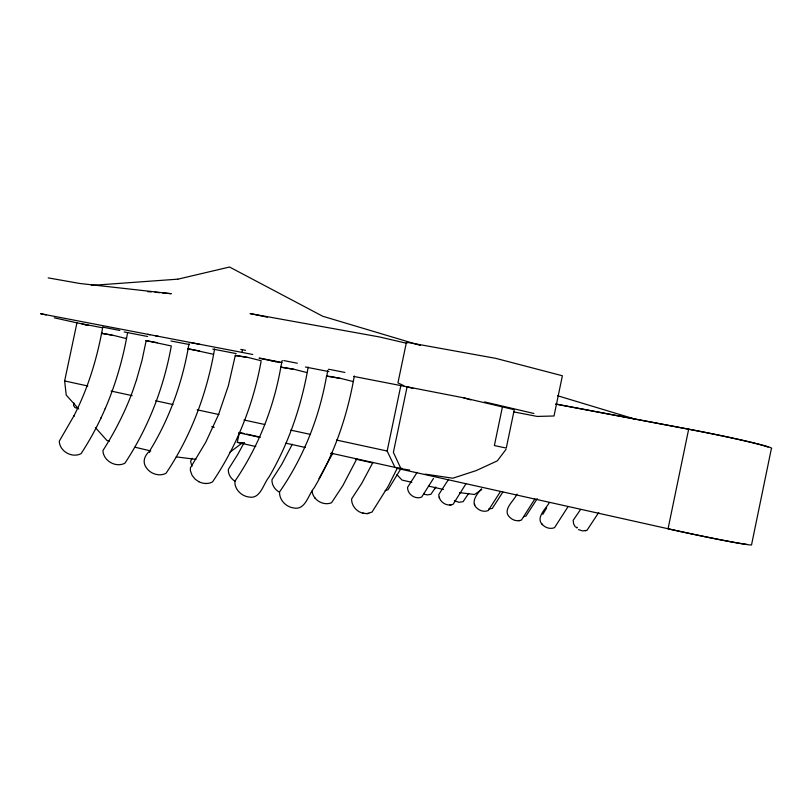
<?xml version="1.0" encoding="UTF-8"?>
<svg xmlns="http://www.w3.org/2000/svg" width="812" height="812" viewBox="0 0 812 812"><rect width="100%" height="100%" fill="white"/><g stroke="black" fill="none" stroke-linecap="round" stroke-linejoin="round"><path stroke-width="1.22" d="M136.609 379.539L133.341 389.242C126.256 409.451 115.172 431.527 102.931 450.528C103.286 460.851 115.811 467.986 124.896 463.216C148.271 427.894 163.821 387.608 171.302 345.963L146.18 340.583L147.033 340.928M352.601 381.518L353.129 381.528L340.045 378.25L326.536 376.159C319.329 417.49 303.485 457.389 279.572 491.92C279.135 499.847 285.885 506.901 293.558 507.936C305.485 510.616 308.174 494.802 314.122 487.88C334.534 453.583 347.536 415.267 354.286 376.017M327.003 376.118L330.504 376.565M198.534 481.567C202.756 483.79 208.308 484.378 212.521 481.912C237.155 445.595 253.527 403.899 261.19 360.741L247.569 357.351L235.287 355.504L228.375 385.7L218.499 414.688L205.791 442.175L190.404 467.834L190.414 470.798L192.119 475.406L195.134 479.161L198.767 481.678M235.521 355.412L247.538 357.483M306.652 372.515L293.69 369.186L280.81 367.207C273.685 407.847 258.226 447.118 234.901 481.212C234.303 489.007 241.134 495.97 248.645 496.964C260.408 499.624 263.129 484.145 268.884 477.233C288.798 443.393 301.506 405.685 308.184 367.085M281.155 367.146L293.67 369.318M102.759 327.053C97.237 358.041 88.072 388.501 73.577 416.515L73.953 415.825L59.276 441.19C59.601 451.442 72.055 458.303 81.038 453.695C105.022 417.195 120.146 375.398 127.616 332.494M125.555 338.35L126.337 338.563L112.046 335.041L101.429 333.336M146.18 340.583L141.968 360.528L136.528 379.793M157.213 342.664L146.15 340.756L146.982 341.172M188.465 348.805L188.13 348.764C181.553 384.837 168.815 419.885 149.54 451.137C143.876 456.283 142.141 462.85 146.982 468.605C151.276 474.178 159.69 476.664 166.034 473.274C191.135 436.034 206.958 393.089 214.601 348.957M213.323 354.255L188.729 348.845M102.028 333.397L101.48 333.174L102.221 333.245M101.764 333.194L101.987 333.62M101.865 333.356L112.026 335.163M688.677 429.152L668.053 528.815A67.061 1.908 12.1 0 0 751.557 544.761L771.4 448.539A67.01 2.669 11.3 0 0 688.677 429.152L555.723 404.011M402.427 468.504L394.967 467.377L387.151 451.025L400.844 385.598M502.435 406.903L494.376 445.555L506.282 448.072L514.28 409.684L463.682 397.829L353.738 376.423M177.757 279.206L229.552 267.026L322.729 316.254L420.271 345.384M188.79 349.079L188.029 348.835L189.094 343.791M46.203 314.924L40.6 313.706L241.915 352.378L242.483 349.708L245.549 350.317M255.76 446.529L237.307 442.347L239.378 432.471L244.239 433.557M281.409 367.197L280.85 366.983L282.221 360.457M326.8 376.027L327.733 370.404M78.703 408.994L66.229 395.079L64.635 380.95L76.947 322.841L102.302 327.743M74.024 403.006L73.516 405.411L74.917 407.573L77.495 408.324M149.763 450.64L149.56 452.345M105.195 408.71L105.428 408.182M100.901 418.2L101.175 417.571M292.3 444.235L281.734 464.403L271.969 479.719C271.665 484.896 274.974 489.809 279.45 492.194M332.798 453.258L318.984 478.593M356.833 458.81L342.826 485.647L331.54 502.75C323.318 506.14 312.945 500.009 312.092 491.128M372.972 462.343L361.868 483.16L351.596 498.954C351.423 505.744 356.722 511.946 363.299 513.296M397.393 467.986L388.126 486.418L372.018 512.088L366.943 513.631L362.568 513.143M244.229 442.479L237.865 454.253L228.355 469.346C227.908 474.208 231.055 478.928 235.175 481.313M400.996 468.514L388.034 489.687L385.142 490.661M466.027 483.678L453.076 504.333C446.59 507.033 438.602 501.511 438.805 494.498L448.559 479.313M534.854 498.984L521.426 520.076C517.66 521.578 513.235 520.533 510.312 517.802C501.339 510.261 513.671 501.359 517 494.153M568.014 506.718L554.515 527.688C550.922 529.119 546.689 528.267 543.756 525.8C534.316 518.756 545.42 509.317 549.46 502.486M417.145 472.33L407.563 487.352C407.36 494.305 415.257 499.745 421.682 497.086L433.466 478.481M500.233 491.899L488.215 510.586C484.693 511.966 480.542 511.174 477.679 508.738C469.803 503.004 476.674 494.203 481.546 488.844M502.821 492.133L492.295 508.403L488.712 509.043M537.229 498.669L525.902 516.127L523.537 516.686M598.728 512.473L586.995 530.297L582.691 530.936L578.469 529.586M423.6 494.041L427.345 494.914L430.888 494.305L434.826 488.55M434.603 488.905L435.811 487.017M468.697 493.371L463.063 501.694L458.912 502.293L454.385 500.71M192.15 458.283L190.576 461.297L191.916 466.362M580.59 509.489L573.16 520.319L573.637 523.973L575.434 527.079M546.638 507.967L542.781 514.382M506.008 449.391L497.309 460.871L476.197 470.584L452.832 478.207L425.234 474.127M188.09 348.957L188.739 349.322M229.725 452.365L242.585 442.723M459.45 492.6L474.553 494.508L481.81 489.484M235.551 355.23L235.987 355.524M585.269 530.774L586.355 530.51M518.858 520.685L520.076 520.472M366.943 513.631L368.8 513.428M449.868 504.993L451.107 504.851M91.35 285.428L177.767 279.166M205.649 483.485L206.522 483.444M188.1 348.947L199.6 350.936M147.52 291.599L151.265 291.934M155.011 292.269L159.994 292.706M162.491 292.929L171.23 293.7L79.728 283.469L48.202 277.887M147.5 334.371L150.037 334.727M176.224 456.882L195.936 459.359M328.434 369.287L329.773 369.46M409.644 470.026L400.996 468.727L393.384 452.385L407.096 386.816L413.095 388.461M237.307 442.347L244.585 443.453M190.434 342.552L199.853 344.349M283.784 360.579L297.334 363.238M240.768 349.393L242.483 349.708M406.944 343.354L379.295 336.919L250.086 313.574L267.29 317.167M555.936 404.143L689.246 429.365A64.787 2.578 11.3 0 1 768.04 447.168M330.514 376.494L340.015 378.382M102.85 327.165L119.811 330.433M241.915 352.378L252.745 354.489M330.657 369.612L344.887 372.444M124.206 331.966L147.591 336.483M170.977 340.989L189.429 344.552M212.815 349.069L236.17 353.575M81.921 324.018L88.488 325.287M259.535 358.092L281.845 362.436M305.393 367.014L328.951 371.602M513.732 411.897L537.229 416.434L554.017 415.988L562.381 375.763L495.685 358.336L406.447 342.228L397.941 382.878L403.838 385.69M259.069 358.224L280.069 362.538M155.305 335.742L158.533 336.412M85.199 324.719L87.057 325.115M363.482 513.326L364.334 513.509M243.925 419.977L264.773 424.503M290.726 430.127L310.509 434.42M336.462 440.043L387.151 451.025M64.635 380.95L87.858 386.004M111.122 391.069L132.153 395.647M155.65 400.763L172.966 404.538M197.194 409.806L218.925 414.536M211.739 426.726L214.206 427.274M238.911 432.755L259.921 437.414M285.753 443.149L305.383 447.503M331.154 453.218L394.967 467.377M54.231 317.796L76.947 322.841M246.665 434.095L260.013 437.069M355.575 459.095L372.87 462.952M396.337 468.189L668.662 528.886A64.828 1.847 12.1 0 0 747.162 544.416M411.785 482.298L402.041 480.085L396.895 474.695M428.837 486.165L443.453 489.484M484.612 401.92L533.88 413.481M109.427 441.119L106.991 440.54L95.349 427.548M134.924 447.189L150.707 450.944M271.096 360.569L276.029 361.746M463.682 397.829L470.848 399.859M557.671 395.759L634.202 418.87M235.287 355.504L235.947 355.768M280.81 367.207L281.358 367.44M577.099 527.973L576.591 527.658A9.561 3.471 -58.2 0 1 576.52 527.333M542.528 524.653L541.787 523.76M314.62 497.573L315.107 498.162M474.34 503.998L474.807 505.135M439.18 497.177L439.576 498.365M332.768 453.959A59.073 1.563 11.7 0 1 330.707 453.482M576.967 527.597A9.683 4.659 -59.7 0 1 576.855 527.201"/></g></svg>
